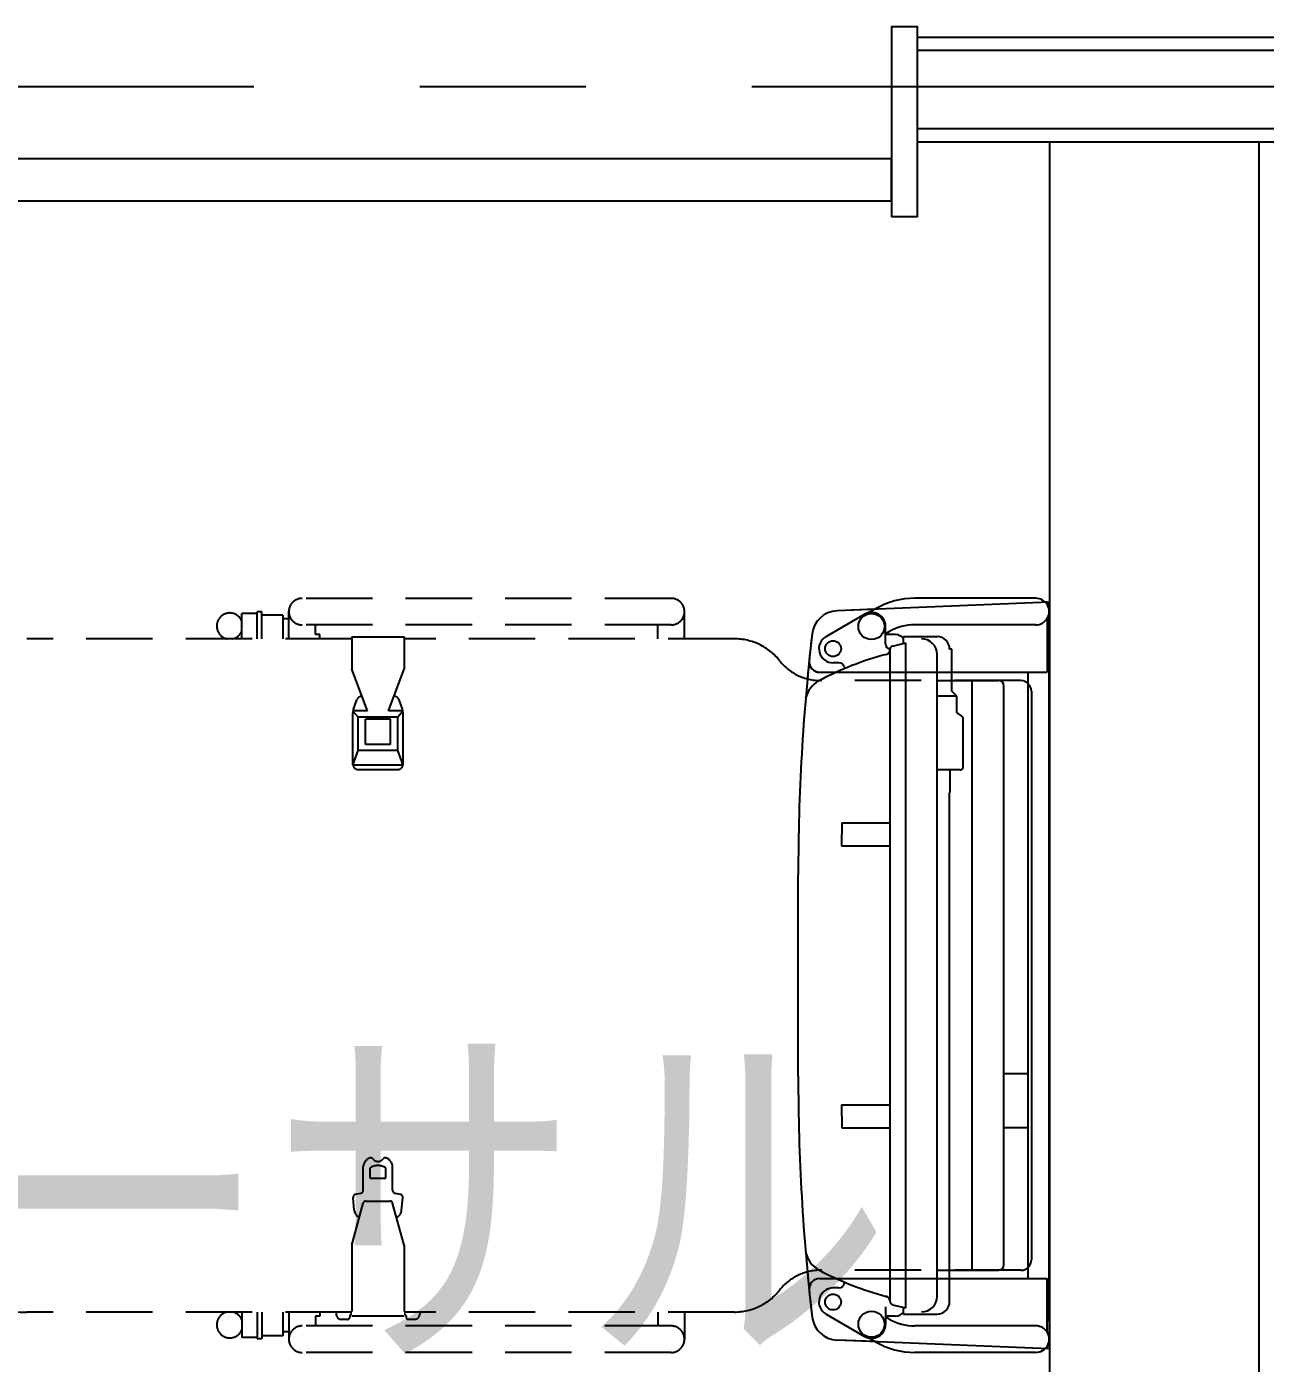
# Model space of a CAD drawing. Extents: x -119186 to 98821, y 1814 to 147180.
# Drawn here: x 17031 to 18215, y 33844 to 35123 of the extents above; entities that cross this region are included whole.
import ezdxf
from ezdxf.enums import TextEntityAlignment as Align

# ---------------------------------------------------------------- set-up
doc = ezdxf.new("R2010")
doc.units = 0
doc.header["$LTSCALE"] = 12.7
doc.header["$MEASUREMENT"] = 0
doc.linetypes.add('CENTER', pattern=[2, 1.25, -0.25, 0.25, -0.25])
doc.linetypes.add('HIDDEN2', pattern=[0.1875, 0.125, -0.0625])
for name, color, linetype in [('80_SHELL_TEXT', 7, 'CONTINUOUS'), ('A_建築（什器）', 8, 'CONTINUOUS'), ('A_建築（建具）', 2, 'CONTINUOUS'), ('A_建築（新設・仕上げ）', 2, 'CONTINUOUS'), ('A_建築（軽鉄下地）', 8, 'CONTINUOUS'), ('A_通り芯', 8, 'CENTER')]:
    doc.layers.add(name, color=color, linetype=linetype)
doc.styles.get("Standard").update_dxf_attribs({"font": 'txt', "bigfont": 'BIGFONT.SHX'})

msp = doc.modelspace()

# ---------------------------------------------------------------- linework, layer by layer
at = {"layer": 'A_建築（什器）', "color": 8}
for p, q in [((18009.13, 35012.64), (18009.13, 32762.64)), ((18008.65, 34572.21), (17805.79, 34563.99)), ((17995.97, 34575.89), (17880.27, 34575.89)), ((18006.65, 34572.13), (18005.05, 34572.07)), ((18006.65, 34572.13), (18006.65, 34570.06)), ((18008.65, 34572.21), (18008.65, 33858.05)), ((17795.22, 34539.38), (17831.95, 34560.58)), ((17841.99, 34565.46), (17805.79, 34563.99)), ((17842.57, 34565.79), (17836.31, 34562.18)), ((17852.2, 34532.19), (17852.2, 34548.89)), ((17995.97, 34550.49), (17880.27, 34550.49)), ((18006.65, 34556.32), (18006.65, 34505.13)), ((17855.27, 34543.79), (17852.2, 34542.02)), ((17861.47, 34541.19), (17852.2, 34541.19)), ((17858.79, 34530.23), (17871.47, 34533.19)), ((17869.47, 34539.19), (17901.47, 34539.19)), ((17869.47, 34532.72), (17869.47, 34539.19)), ((17871.47, 33897.19), (17871.47, 34533.19)), ((18008.65, 34545.13), (18006.65, 34545.13)), ((18008.65, 33885.13), (18008.65, 34545.13)), ((17856.47, 33903.07), (17856.47, 34527.31)), ((17901.47, 33908.19), (17901.47, 34522.19)), ((17915.47, 34527.19), (17913.47, 34527.19)), ((17915.47, 34487.18), (17915.47, 34527.19)), ((17807.64, 34514.19), (17801.97, 34514.19)), ((17812.47, 34510.49), (17812.97, 34508.63)), ((17789.1, 34505.23), (17805.23, 34505.23)), ((17789.1, 34505.13), (18006.65, 34505.13)), ((17901.47, 34505.13), (17915.47, 34505.13)), ((17901.47, 34497.19), (17915.47, 34497.19)), ((17915.47, 34505.13), (18006.65, 34505.13)), ((17915.47, 34497.19), (17960.47, 34497.19)), ((17934.65, 34497.13), (17934.65, 33933.13)), ((17988.65, 33925.13), (17988.65, 34505.13)), ((17988.65, 34494.27), (17988.65, 34505.13)), ((17920.47, 34482.18), (17901.47, 34482.18)), ((17920.47, 34482.18), (17915.47, 34487.18)), ((17920.47, 34466.58), (17920.47, 34482.18)), ((17965.47, 33938.19), (17965.47, 34492.19)), ((17991.65, 34487.13), (17991.65, 33943.13)), ((17925.24, 34463.09), (17920.47, 34466.58)), ((17926.47, 34414.69), (17926.47, 34460.67)), ((17923.47, 34411.69), (17901.47, 34411.69)), ((17913.97, 34390.78), (17913.97, 34411.69)), ((17913.97, 34390.78), (17913.47, 34389.86)), ((17913.47, 33903.19), (17913.47, 34389.86)), ((17810.4, 34361.19), (17809.96, 34339.19)), ((17810.4, 34361.19), (17856.47, 34361.19)), ((17809.96, 34339.19), (17856.47, 34339.19)), ((17768.65, 34118.82), (17768.65, 34311.44)), ((17988.65, 34121.08), (17965.47, 34121.08)), ((17809.96, 34091.19), (17856.47, 34091.19)), ((17809.96, 34091.19), (17810.4, 34069.19)), ((17810.4, 34069.19), (17856.47, 34069.19)), ((17988.65, 34069.18), (17965.47, 34069.18)), ((17901.47, 33933.19), (17913.47, 33933.19)), ((17913.47, 33933.19), (17960.47, 33933.19)), ((17988.65, 33925.13), (17988.65, 33935.99)), ((17789.1, 33925.13), (17805.27, 33925.13)), ((17789.1, 33925.13), (18006.65, 33925.13)), ((17812.47, 33919.88), (17812.97, 33921.75)), ((17901.47, 33925.13), (17913.47, 33925.13)), ((17913.47, 33925.13), (18006.65, 33925.13)), ((18006.65, 33874.06), (18006.65, 33925.13)), ((17807.64, 33916.19), (17801.97, 33916.19)), ((17852.2, 33898.19), (17852.19, 33881.49)), ((17858.79, 33900.15), (17871.47, 33897.19)), ((17869.47, 33891.19), (17869.47, 33897.66)), ((17795.22, 33891), (17831.95, 33869.8)), ((17861.47, 33889.19), (17852.2, 33889.19)), ((17855.27, 33886.59), (17852.2, 33888.36)), ((17869.47, 33891.19), (17901.47, 33891.19)), ((18008.65, 33885.13), (18006.65, 33885.13)), ((17842.57, 33864.59), (17836.31, 33868.2)), ((17995.97, 33879.89), (17880.27, 33879.89)), ((17842.21, 33864.8), (17805.79, 33866.27)), ((18008.65, 33858.05), (17805.79, 33866.27)), ((18006.65, 33858.13), (18004.94, 33858.2)), ((18006.65, 33858.13), (18006.65, 33860.32)), ((17995.97, 33854.49), (17880.27, 33854.49))]:
    msp.add_line(p, q, dxfattribs=at)
at = {"layer": 'A_建築（什器）', "color": 8, "linetype": 'HIDDEN2', "ltscale": 40}
for p, q in [((17647.15, 34575.83), (17294.15, 34575.83)), ((17251.15, 34561.33), (17236.45, 34561.33)), ((17236.45, 34537.33), (17236.45, 34561.33)), ((17251.15, 34537.13), (17251.15, 34562.83)), ((17255.65, 34562.83), (17251.15, 34562.83)), ((17255.65, 34537.13), (17255.65, 34562.83)), ((17275.65, 34559.83), (17255.65, 34559.83)), ((17275.65, 34559.83), (17275.65, 34537.13)), ((17281.45, 34537.13), (17281.45, 34563.13)), ((17659.85, 34537.13), (17659.85, 34563.13)), ((17281.45, 34556.08), (17275.65, 34556.08)), ((17647.15, 34550.43), (17294.15, 34550.43)), ((17306.85, 34541.13), (17306.85, 34550.43)), ((17634.45, 34537.13), (17634.45, 34550.43)), ((17341.65, 34537.13), (17030.72, 34537.13)), ((17311.15, 34541.13), (17306.85, 34541.13)), ((17311.15, 34537.13), (17311.15, 34541.13)), ((17341.65, 34539.13), (17391.65, 34539.13)), ((17341.65, 34539.13), (17341.65, 34508.13)), ((17391.65, 34539.13), (17391.65, 34508.13)), ((17707.65, 34537.13), (17391.65, 34537.13)), ((17356.65, 34468.13), (17341.65, 34508.13)), ((17376.65, 34468.13), (17391.65, 34508.13)), ((17981.65, 34497.13), (17790.11, 34497.13)), ((17351.18, 34482.13), (17351.4, 34482.13)), ((17381.9, 34482.13), (17382.13, 34482.13)), ((17343.24, 34469.76), (17346.47, 34478.81)), ((17390.07, 34469.76), (17386.84, 34478.81)), ((17342.65, 34417.13), (17342.65, 34466.4)), ((17342.78, 34467.98), (17347.65, 34462.13)), ((17356.65, 34468.13), (17342.8, 34468.13)), ((17347.65, 34430.13), (17347.65, 34462.13)), ((17385.65, 34462.13), (17347.65, 34462.13)), ((17378.65, 34460.13), (17354.65, 34460.13)), ((17354.65, 34436.13), (17354.65, 34460.13)), ((17390.5, 34468.13), (17376.65, 34468.13)), ((17378.65, 34436.13), (17378.65, 34460.13)), ((17390.53, 34467.98), (17385.65, 34462.13)), ((17385.65, 34430.13), (17385.65, 34462.13)), ((17390.65, 34417.13), (17390.65, 34466.4)), ((17378.65, 34436.13), (17354.65, 34436.13)), ((17342.65, 34416.13), (17347.65, 34430.13)), ((17385.65, 34430.13), (17347.65, 34430.13)), ((17390.65, 34416.13), (17385.65, 34430.13)), ((17390.65, 34416.13), (17342.65, 34416.13)), ((17347.65, 34412.13), (17385.65, 34412.13)), ((17352.65, 34009.67), (17352.65, 34032.62)), ((17359.15, 34021.21), (17359.15, 34031.21)), ((17374.15, 34021.21), (17374.15, 34031.21)), ((17380.65, 34009.67), (17380.65, 34032.62)), ((17359.15, 34021.21), (17374.15, 34021.21)), ((17341.65, 33957.21), (17352.65, 33997.21)), ((17343.99, 33990.49), (17342.9, 34002.53)), ((17345.3, 34005.74), (17350.24, 34006.73)), ((17354.65, 33999.21), (17378.65, 33999.21)), ((17391.65, 33957.21), (17380.65, 33997.21)), ((17383.06, 34006.73), (17388.01, 34005.74)), ((17389.31, 33990.49), (17390.41, 34002.53)), ((17341.65, 33957.21), (17341.65, 33889.13)), ((17391.65, 33957.21), (17391.65, 33889.13)), ((17981.65, 33933.13), (17790.11, 33933.13)), ((17341.65, 33893.13), (17030.72, 33893.13)), ((17236.45, 33892.93), (17236.45, 33868.93)), ((17251.15, 33893.13), (17251.15, 33867.43)), ((17255.65, 33893.13), (17255.65, 33867.43)), ((17275.65, 33893.13), (17275.65, 33870.43)), ((17281.45, 33893.13), (17281.45, 33867.13)), ((17311.15, 33889.13), (17306.85, 33889.13)), ((17306.85, 33889.13), (17306.85, 33879.83)), ((17311.15, 33893.13), (17311.15, 33889.13)), ((17326.65, 33893.13), (17326.65, 33891.13)), ((17337.65, 33886.13), (17331.65, 33886.13)), ((17339.65, 33889.13), (17339.65, 33888.13)), ((17391.65, 33889.13), (17341.65, 33889.13)), ((17707.65, 33893.13), (17391.65, 33893.13)), ((17393.65, 33889.13), (17393.65, 33888.13)), ((17401.65, 33886.13), (17395.65, 33886.13)), ((17406.65, 33893.13), (17406.65, 33891.13)), ((17634.45, 33893.13), (17634.45, 33879.83)), ((17659.85, 33893.13), (17659.85, 33867.13)), ((17251.15, 33868.93), (17236.45, 33868.93)), ((17275.65, 33870.43), (17255.65, 33870.43)), ((17281.45, 33874.18), (17275.65, 33874.18)), ((17647.15, 33879.83), (17294.15, 33879.83)), ((17255.65, 33867.43), (17251.15, 33867.43)), ((17647.15, 33854.43), (17294.15, 33854.43))]:
    msp.add_line(p, q, dxfattribs=at)
at = {"layer": 'A_建築（什器）', "color": 8}
for centre, radius in [((17838.69, 34548.89), 12.5), ((17801.97, 34527.69), 7.6), ((17801.97, 33902.69), 7.6), ((17838.69, 33881.49), 12.5)]:
    msp.add_circle(centre, radius, dxfattribs=at)
at = {"layer": 'A_建築（什器）', "color": 8, "linetype": 'HIDDEN2', "ltscale": 40}
for centre, radius, start, end in [((17294.15, 34563.13), 12.7, 89.99999, 270.00001), ((17647.15, 34563.13), 12.7, 269.99999, 90.00001), ((17224.95, 34549.33), 12.5, 23.07392, 257.41113), ((17224.95, 34549.33), 12.5, 282.58867, 336.92608), ((17707.65, 34482.13), 55, 38.24662, 90.00008), ((17790.11, 34547.13), 50, 218.24664, 270.00002), ((17351.18, 34477.13), 5, 90.00004, 160.34428), ((17382.13, 34477.13), 5, 19.66043, 89.99996), ((17352.65, 34466.4), 10, 160.34617, 180.00001), ((17380.65, 34466.4), 10, 359.99999, 19.65383), ((17347.65, 34417.13), 5, 179.99998, 270), ((17385.65, 34417.13), 5, 269.99998, 0.00002), ((17362.45, 34031.21), 10, 113.85273, 163.65715), ((17359.61, 34037.61), 3, 38.49991, 113.62499), ((17366.65, 34043.21), 6, 218.39041, 321.60905), ((17373.7, 34037.61), 3, 66.35249, 141.50009), ((17370.85, 34031.21), 10, 16.34294, 66.14692), ((17357.65, 34032.62), 5, 163.66122, 180.00002), ((17366.65, 34018.15), 15.06, 60.13762, 119.86237), ((17375.65, 34032.62), 5, 359.99998, 16.33503), ((17349.65, 34009.67), 3, 281.30993, 0.00002), ((17383.65, 34009.67), 3, 179.99998, 258.69005), ((17345.88, 34002.8), 3, 101.30991, 185.18174), ((17354.65, 33997.21), 2, 90.00039, 179.99965), ((17378.65, 33997.22), 2, 359.93925, 90.02495), ((17387.42, 34002.8), 3, 354.81825, 78.69005), ((17351.96, 33991.21), 8, 185.19126, 248.00918), ((17381.35, 33991.21), 8, 291.9908, 354.80795), ((17790.11, 33883.13), 50, 90, 141.75341), ((17707.65, 33948.13), 55, 270, 321.75338), ((17030.73, 35893.57), 2000.44, 264.16522, 269.99968), ((17224.95, 33880.93), 12.5, 102.58443, 336.92608), ((17224.95, 33880.93), 12.5, 23.07392, 77.41557), ((17331.65, 33891.13), 5, 180.00001, 270.00001), ((17337.65, 33888.13), 2, 269.99997, 0.00001), ((17341.65, 33889.13), 2, 90.00004, 179.99997), ((17391.65, 33889.13), 2, 0.00003, 90), ((17395.65, 33888.13), 2, 179.99999, 269.99999), ((17401.65, 33891.13), 5, 270.00001, 359.99999), ((17294.15, 33867.13), 12.7, 89.99999, 270.00001), ((17647.15, 33867.13), 12.7, 269.99999, 90.00001)]:
    msp.add_arc(centre, radius, start, end, dxfattribs=at)
at = {"layer": 'A_建築（什器）', "color": 8}
for centre, radius, start, end in [((17880.27, 34500.49), 75.4, 89.99999, 119.9951), ((17995.97, 34563.19), 12.7, 269.99999, 90.00001), ((17806.81, 34539.01), 25, 92.32075, 173.38335), ((17806.81, 34539.01), 25, 92.32075, 173.38335), ((17838.69, 34548.89), 13.5, 360, 119.99165), ((17880.27, 34500.49), 50, 90, 119.99505), ((19768.61, 34311.44), 1999.96, 173.38329, 180.00003), ((19767.54, 34311.55), 1998.89, 173.38287, 174.62592), ((17801.97, 34527.69), 13.5, 119.99652, 269.99967), ((17861.47, 34531.19), 10, 36.8699, 89.99999), ((17886.47, 34522.19), 15, 0.00002, 90), ((17901.47, 34527.19), 12, 0, 90), ((17929.67, 34232.26), 300, 104.85678, 118.07708), ((17857.2, 34532.19), 5, 180.00001, 261.63319), ((17851.47, 34527.06), 5, 284.85677, 359.99999), ((17859.47, 34527.31), 3, 103.13435, 180.00001), ((17789.1, 34515.13), 10, 174.12511, 270), ((17789.1, 34515.25), 10, 176.93136, 270.00001), ((17807.64, 34509.19), 5, 15.124, 89.99998), ((17800.24, 34474.89), 25, 118.07699, 168.19041), ((17960.47, 34492.19), 5, 0, 90), ((17981.65, 34487.13), 10, 0, 90), ((17923.47, 34460.67), 3, 0, 53.82923), ((17923.47, 34414.69), 3, 270, 0), ((19768.67, 34118.82), 2000.02, 179.99994, 186.61648), ((17800.24, 33955.48), 25, 191.62266, 241.92292), ((17929.67, 34198.12), 300, 241.92291, 255.14323), ((17960.47, 33938.19), 5, 270, 0), ((17981.65, 33943.13), 10, 270, 359.99999), ((19768.65, 34118.82), 2000, 185.37425, 186.61661), ((17789.1, 33915.13), 10, 89.99999, 185.7296), ((17789.1, 33915.13), 10, 89.99999, 185.51537), ((17807.64, 33921.19), 5, 270.00002, 344.876), ((17801.97, 33902.69), 13.5, 90.00004, 240.0047), ((17851.47, 33903.32), 5, 0.00001, 75.14323), ((17886.47, 33908.19), 15, 270.00002, 0), ((17859.47, 33903.07), 3, 179.99999, 256.86565), ((17901.47, 33903.19), 12, 270, 0), ((17806.81, 33891.25), 25, 186.61665, 267.67925), ((17806.81, 33891.25), 25, 186.61574, 267.67964), ((17838.69, 33881.49), 13.5, 240.00835, 0), ((17880.27, 33929.89), 50, 240.00495, 270), ((17861.47, 33899.19), 10, 270.00001, 323.13011), ((17995.97, 33867.19), 12.7, 269.99999, 90.00001), ((17880.27, 33929.89), 75.4, 240.00495, 270)]:
    msp.add_arc(centre, radius, start, end, dxfattribs=at)
at = {"layer": 'A_建築（建具）', "color": 8}
msp.add_lwpolyline([(17882.85, 35062.64), (17882.85, 35122.64), (17857.85, 35122.64), (17857.85, 34941.14), (17882.85, 34941.14), (17882.85, 35062.64)], dxfattribs=at)
msp.add_lwpolyline([(16857.85, 34996.14), (16857.85, 34956.14), (17857.85, 34956.14), (17857.85, 34996.14)], close=True, dxfattribs=at)
at = {"layer": 'A_建築（新設・仕上げ）', "color": 8}
for p, q in [((17882.85, 35112.64), (18887.13, 35112.64)), ((17882.85, 35012.64), (18887.13, 35012.64)), ((18209.13, 35012.64), (18209.13, 32562.64))]:
    msp.add_line(p, q, dxfattribs=at)
at = {"layer": 'A_建築（軽鉄下地）', "color": 8, "ltscale": 50}
for p, q in [((17882.85, 35100.14), (18887.13, 35100.14)), ((17882.85, 35025.14), (18887.13, 35025.14))]:
    msp.add_line(p, q, dxfattribs=at)
at = {"layer": 'A_通り芯', "color": 8, "ltscale": 50}
msp.add_line((15184.19, 35065.49), (23314.5, 35065.49), dxfattribs=at)

# ---------------------------------------------------------------- texts
at = {"layer": '80_SHELL_TEXT', "color": 8, "width": 0.9}
msp.add_text('ユニバーサル', height=300, dxfattribs=at).set_placement((16075.72, 34140.87), align=Align.TOP_LEFT)

doc.saveas('drawing.dxf')
